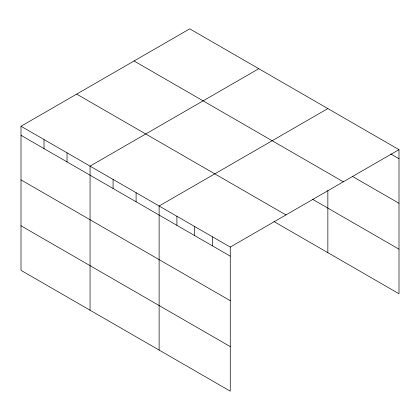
<?xml version="1.0" encoding="UTF-8"?>
<svg xmlns="http://www.w3.org/2000/svg" width="420" height="420" viewBox="0 0 420 420"><rect width="100%" height="100%" fill="white"/><g stroke="black" fill="none" stroke-linecap="round" stroke-linejoin="round"><path stroke-width="0.63" d="M21 126.257L230.265 247.076L230.265 391.162L21 270.344L21 126.257L189.735 28.838L399 149.656L399 293.743L273.95 221.545M258.793 68.712L90.058 166.126L90.058 310.212M327.852 108.581L159.117 206L159.117 350.081M230.265 247.076L399 149.656M390.663 153.914L399 158.728M352.306 176.327L399 203.28M134.054 60.989L343.319 181.808M312.69 199.358L399 249.186M76.681 94.111L285.947 214.93M21 135.329L230.265 256.147M21 179.881L230.265 300.699M21 225.787L230.265 346.605M327.852 190.402L327.852 252.662M212.478 236.806L212.478 245.879M194.691 226.538L194.691 235.604M176.904 216.269L176.904 225.335M136.096 192.707L136.096 201.779M113.075 179.419L113.075 188.486M67.037 152.838L67.037 161.91M44.021 139.55L44.021 148.617"/></g></svg>
